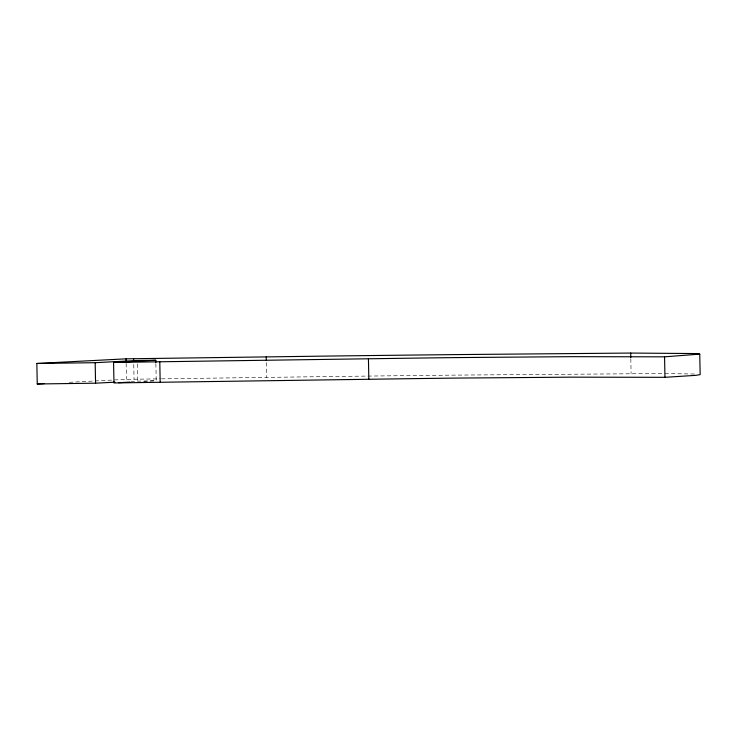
<?xml version="1.0" encoding="UTF-8"?>
<svg xmlns="http://www.w3.org/2000/svg" width="737" height="737" viewBox="0 0 737 737"><rect width="100%" height="100%" fill="white"/><g stroke="black" fill="none" stroke-linecap="round" stroke-linejoin="round"><path stroke-width="0.55" stroke-dasharray="3.69 2.76" d="M69.269 382.31L126.46 379.325L160.325 378.855M130.956 381.342L156.207 380.743L155.857 362.521M143.651 381.397L156.207 380.743M161.467 378.836L324.916 376.607A1304.766 18.213 -1.1 0 1 453.577 375.124L662.987 373.539M664.921 373.548L695.737 374.046M630.817 358.753L631.093 373.548M266.343 362.558L266.628 377.362M137.478 363.912L137.801 380.983M133.756 364.419L134.033 379.223M126.156 363.387L126.46 379.325"/><path stroke-width="1.11" d="M699.754 354.138L664.562 356.828L570.724 356.671L456.24 357.592A377.077 5.26 -1.1 0 0 391.246 358.458L113.581 362.447L113.968 382.945L391.642 378.947A377.077 5.26 -1.1 0 1 456.636 378.081L571.12 377.16L664.958 377.316L695.82 375.354L700.15 374.626L699.754 354.138L698.796 353.824A233.141 3.252 -1.1 0 0 695.35 353.557L630.706 353.06L453.181 354.626A1304.766 18.213 -1.1 0 0 324.52 356.109L126.064 358.827L36.85 363.479L37.246 383.977L95.57 383.185L114.972 382.171M36.85 363.479L95.174 362.696L137.414 360.494L155.811 360.246L155.857 362.521M113.581 362.447L155.811 360.246M37.246 383.977L44.109 383.618M118.537 382.706L129.952 382.107M664.562 356.828L664.958 377.316M630.706 353.06L630.789 357.611M368.436 358.808L368.832 379.297M266.232 356.865L266.297 360.282M159.791 361.849L160.187 382.346M133.646 358.735L133.683 361.01M126.064 358.827L126.11 361.112M95.174 362.696L95.57 383.185"/></g></svg>
